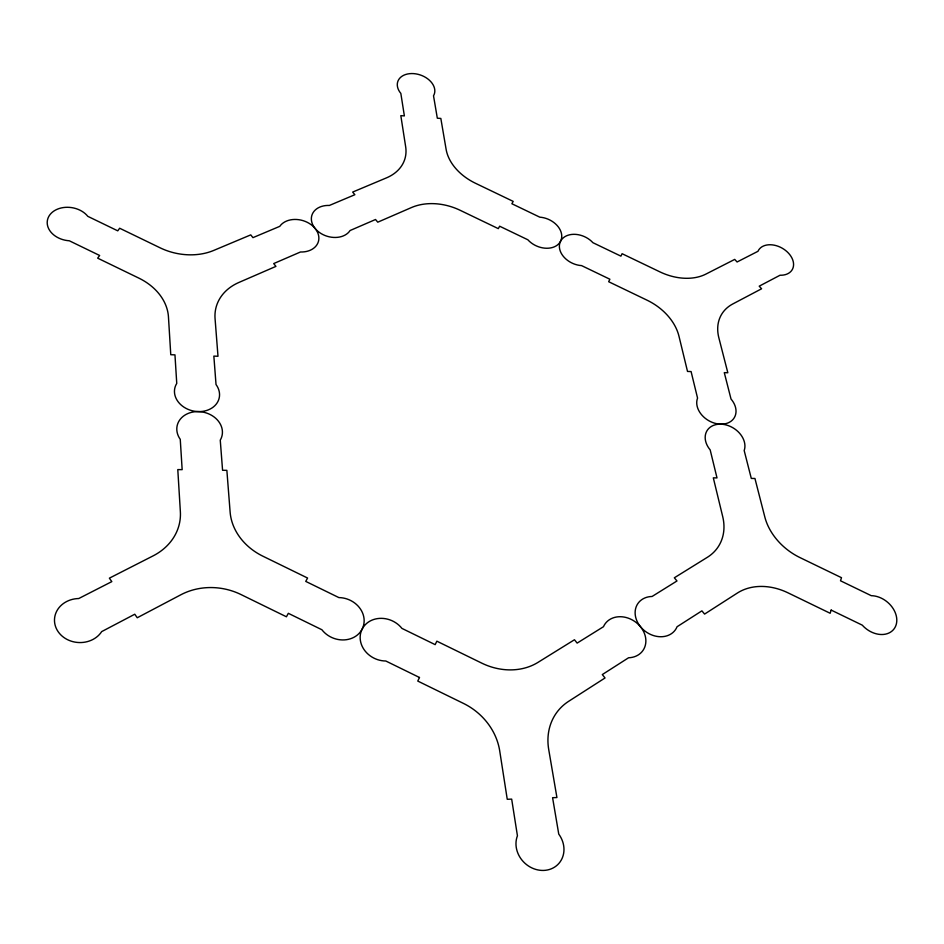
<?xml version="1.0" encoding="UTF-8"?>
<svg xmlns="http://www.w3.org/2000/svg" width="944" height="944" viewBox="0 0 944 944"><rect width="100%" height="100%" fill="white"/><g stroke="black" fill="none" stroke-linecap="round" stroke-linejoin="round"><path stroke-width="1.42" d="M831.168 610.084L830.154 613.27L788.051 592.856A57.124 45.088 38.5 0 0 737.406 593.021L704.59 614.084L701.899 610.851L677.072 626.733A22.892 18.62 35.2 0 1 640.563 626.828A23.152 19.116 35 0 0 603.464 626.71L577.138 643.1L574.471 639.749L538.009 662.369A58.186 49.265 29.8 0 1 481.794 663.148L436.836 641.177L435.172 644.646L401.932 628.397A23.824 20.78 24.4 0 0 362.059 629.282A23.812 20.744 21.2 0 1 321.892 629.742L288.321 613.317L286.421 616.786L241.003 594.555A61.431 54.41 12.4 0 0 180.906 594.744L137.246 617.754L134.768 614.225L101.681 631.607A25.217 22.007 3.2 0 1 58.186 631.748A25.217 22.007 3.2 0 1 78.741 598.531L111.817 581.622L109.374 578.165L153.034 555.91A60.215 50.728 7.7 0 0 180.363 511.648L177.791 469.593L182.157 469.652L180.257 439.338A23.01 18.833 12.2 0 1 198.252 411.596A22.727 18.325 12.3 0 0 216.023 384.538L213.851 356.112L217.993 356.254L215.067 318.718A54.504 42.622 15.2 0 1 238.926 282.445L275.931 266.385L273.701 263.577L300.487 251.989A20.992 15.824 16.1 0 0 315.166 228.531A20.721 15.493 17.2 0 1 329.385 205.45L354.861 194.712L352.655 192.08L386.415 177.897A50.008 36.084 17.7 0 0 405.66 146.733L400.822 115.652L404.374 115.9L400.834 93.397A19.305 13.511 19 0 1 413.72 73.62A19.305 13.511 19 0 1 433.52 95.792L437.32 118.201L440.836 118.448L446.123 149.376A48.769 34.763 21.4 0 0 475.505 183.278L513.182 201.379L511.884 203.751L539.803 217.167A19.966 14.597 23.5 0 1 560.5 241.369A19.977 14.608 24.6 0 0 581.563 265.606L609.871 279.223L608.679 281.725L647.053 300.192A51.271 38.326 27.3 0 1 678.996 336.312L687.515 371.44L691.091 371.558L697.557 398.097A20.874 15.682 30.8 0 0 720.638 424.163A21.157 16.036 31.8 0 1 744.179 450.559L751.294 478.431L754.94 478.478L764.829 517.017A54.127 40.922 35.6 0 0 800.016 557.609L841.493 577.693L840.514 580.784L871.253 595.676A22.455 17.063 39.5 0 1 896.151 624.751A22.455 17.063 39.5 0 1 862.285 625.164L831.168 610.084M419.478 677.485L417.767 681.061L463.457 703.41A61.525 54.953 32.7 0 1 499.718 750.917L507.247 799.285L511.672 799.12L517.43 835.794A25.323 22.444 43.3 0 0 543.815 870.427A25.323 22.444 43.3 0 0 558.754 834.107L552.582 797.692L556.925 797.538L548.724 749.571A60.593 51.66 39.3 0 1 568.666 701.309L605.033 677.969L602.307 674.571L628.574 657.767A23.152 19.116 35 0 0 640.563 626.828A22.892 18.62 35.2 0 1 652.092 596.466L676.978 580.973L674.335 577.799L707.268 557.361A54.882 43.2 32.5 0 0 722.715 516.628L713.31 477.841L717.003 477.9L710.171 449.875A21.157 16.036 31.8 0 1 720.626 424.163A20.874 15.682 30.8 0 0 731.022 399.029L724.284 372.632L727.824 372.75L718.856 337.822A50.421 36.533 30.5 0 1 732.863 303.921L761.596 288.781L759.212 286.174L780.039 275.235A19.446 13.653 29.3 0 0 788.535 253.193A19.446 13.653 29.3 0 0 757.961 251.305L737.075 261.984L734.715 259.399L705.888 274.102A48.946 34.952 26.8 0 1 659.939 271.884L622.084 253.7L620.916 256.143L592.915 242.691A19.977 14.608 24.6 0 0 560.5 241.369A19.966 14.597 23.5 0 1 527.861 239.776L499.636 226.206L498.302 228.637L460.117 210.276A51.082 38.09 20.7 0 0 411.49 207.538L377.765 222.182L375.535 219.504L350.082 230.525A20.721 15.493 17.2 0 1 315.166 228.519A20.992 15.824 16.1 0 0 279.766 226.348L252.957 237.64L250.75 234.879L213.722 250.431A53.478 40.108 12.5 0 1 160.197 247.859L119.664 228.236L117.752 230.843L87.792 216.329A22.125 16.626 8.8 0 0 49.89 214.772A22.125 16.626 8.8 0 0 69.313 240.779L99.639 255.482L97.68 258.16L138.792 278.091A56.463 44.108 9.4 0 1 168.457 316.948L170.77 354.72L174.959 354.861L176.752 383.429A22.727 18.325 12.3 0 0 198.252 411.596A23.01 18.833 12.2 0 1 220.259 440.14L222.572 470.277L226.867 470.348L230.124 512.096A58.021 48.864 16.7 0 0 262.88 556.193L307.579 578.035L305.738 581.398L338.872 597.587A23.812 20.744 21.2 0 1 362.048 629.282A23.824 20.78 24.4 0 0 385.789 661.001L419.478 677.485"/></g></svg>
